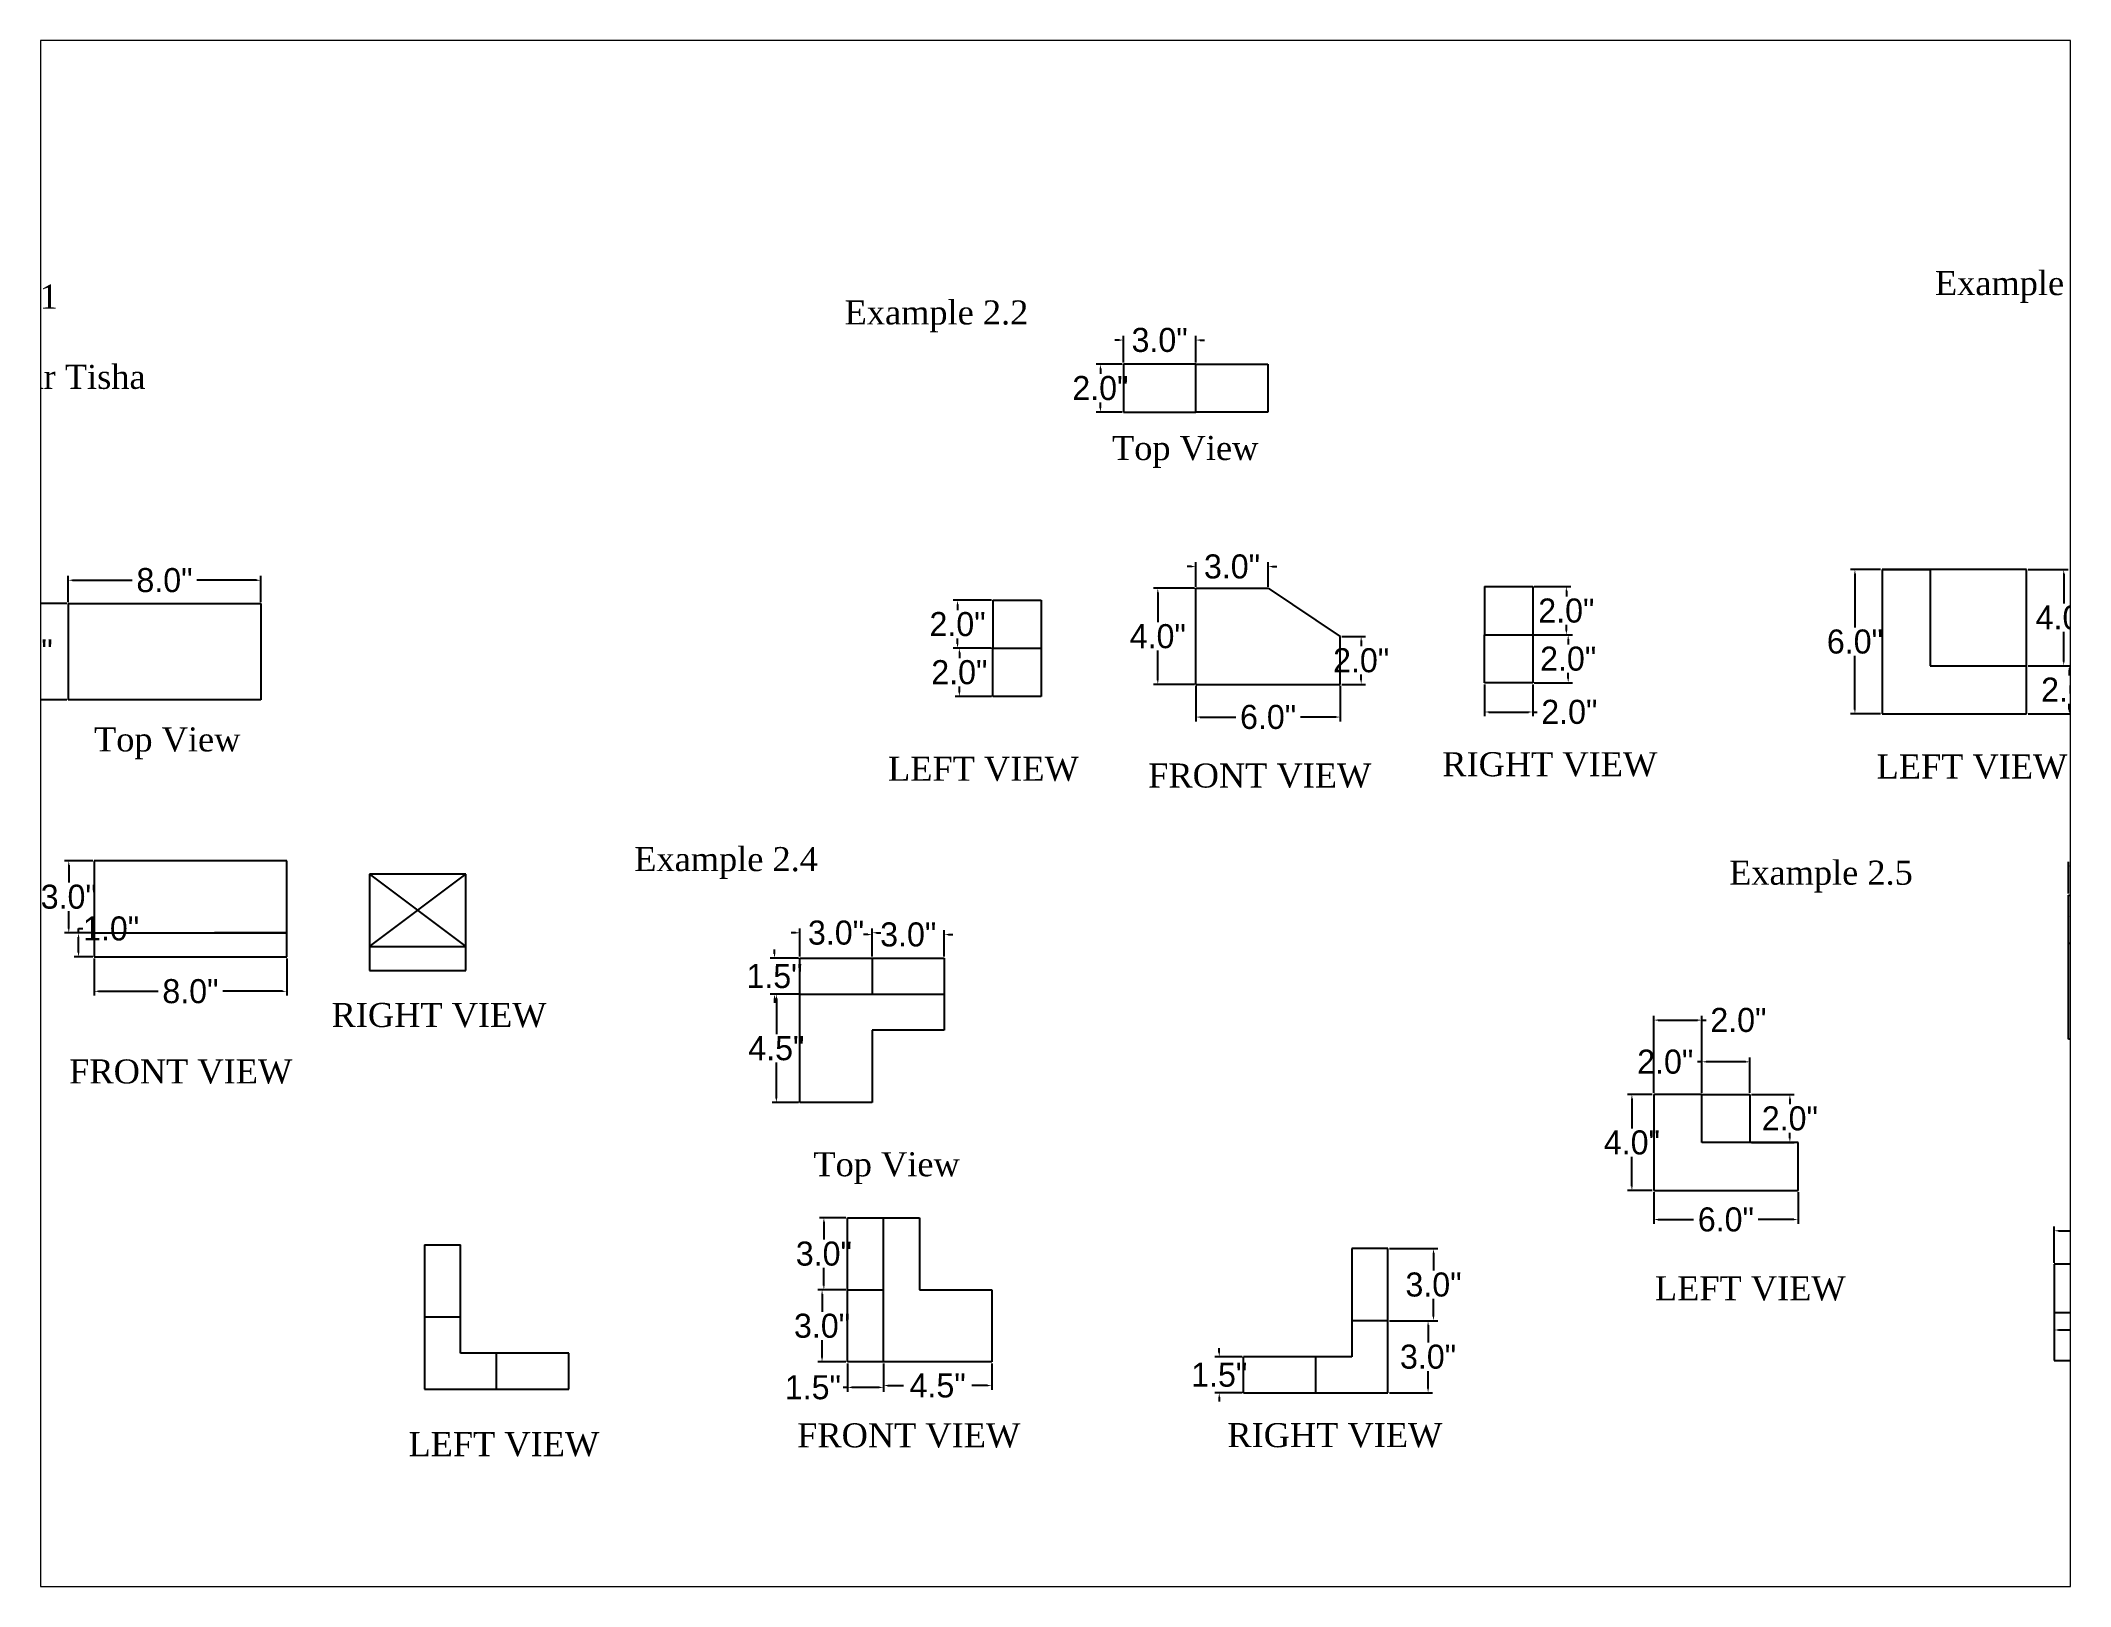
# Paper-space layout 'Layout1' of a CAD drawing. Header units: inches. Extents: x 1.05 to 9.45, y 0.8 to 7.2.
# The model-space entities are those that its viewports show. They can reach past a viewport. Long polylines and large blocks are cut down to what shows.
import ezdxf

# ---------------------------------------------------------------- set-up
doc = ezdxf.new("R2010")
doc.units = ezdxf.units.IN
doc.header["$MEASUREMENT"] = 0
doc.dimstyles.get("Standard").update_dxf_attribs({"dimtxt": 1, "dimasz": 0.18, "dimexe": 0.18, "dimexo": 0.0625, "dimgap": 0.09, "dimtad": 0, "dimtih": 1, "dimtoh": 1, "dimdec": 1, "dimzin": 0, "dimdsep": 46, "dimlunit": 3, "dimtxsty": 'Standard', "dimcen": 0.09, "dimclrt": 4, "dimadec": 0, "dimazin": 0, "dimtfac": 1, "dimtdec": 1, "dimtofl": 0, "dimtmove": 0, "dimatfit": 3, "dimfxl": 1, "dimtolj": 1, "dimtzin": 0, "dimarcsym": 0})

# ---------------------------------------------------------------- blocks, each defined once
blk = doc.blocks.new('*D1')
at = {"color": 0, "lineweight": -2}
for p, q in [((18.622, 27.189), (16.693, 27.189)), ((16.873, 27.009), (16.873, 25.779)), ((16.873, 23.369), (16.873, 24.599)), ((18.622, 23.189), (16.693, 23.189))]:
    blk.add_line(p, q, dxfattribs=at)
at = {"color": 0}
for points in [[(16.843, 27.009), (16.903, 27.009), (16.873, 27.189)], [(16.843, 23.369), (16.903, 23.369), (16.873, 23.189)]]:
    blk.add_solid(points, dxfattribs=at)
at = {"layer": 'Defpoints', "color": 0}
for p in [(18.684, 27.189), (16.873, 23.189), (18.684, 23.189)]:
    blk.add_point(p, dxfattribs=at)
at = {"color": 4, "insert": (16.873, 25.189), "char_height": 1, "attachment_point": 5}
blk.add_mtext('\\A1;4.0"', dxfattribs=at)
blk = doc.blocks.new('*D5')
at = {"color": 0, "lineweight": -2}
for p, q in [((19.699, 16.495), (18.526, 16.495)), ((18.706, 16.315), (18.706, 15.585)), ((18.706, 13.675), (18.706, 14.405)), ((19.699, 13.495), (18.526, 13.495))]:
    blk.add_line(p, q, dxfattribs=at)
at = {"color": 0}
for points in [[(18.676, 16.315), (18.736, 16.315), (18.706, 16.495)], [(18.676, 13.675), (18.736, 13.675), (18.706, 13.495)]]:
    blk.add_solid(points, dxfattribs=at)
at = {"layer": 'Defpoints', "color": 0}
for p in [(19.762, 16.495), (18.706, 13.495), (19.762, 13.495)]:
    blk.add_point(p, dxfattribs=at)
at = {"color": 4, "insert": (18.706, 14.995), "char_height": 1, "attachment_point": 5}
blk.add_mtext('\\A1;3.0"', dxfattribs=at)
blk = doc.blocks.new('*D6')
at = {"color": 0, "lineweight": -2}
for p, q in [((19.762, 12.433), (19.762, 10.887)), ((27.762, 12.433), (27.762, 10.887)), ((19.942, 11.067), (22.422, 11.067)), ((27.582, 11.067), (25.102, 11.067))]:
    blk.add_line(p, q, dxfattribs=at)
at = {"color": 0}
for points in [[(19.942, 11.097), (19.942, 11.037), (19.762, 11.067)], [(27.582, 11.097), (27.582, 11.037), (27.762, 11.067)]]:
    blk.add_solid(points, dxfattribs=at)
at = {"layer": 'Defpoints', "color": 0}
for p in [(19.762, 12.495), (27.762, 12.495), (19.762, 11.067)]:
    blk.add_point(p, dxfattribs=at)
at = {"color": 4, "insert": (23.762, 11.067), "char_height": 1, "attachment_point": 5}
blk.add_mtext('\\A1;8.0"', dxfattribs=at)
blk = doc.blocks.new('*D7')
at = {"color": 0, "lineweight": -2}
for p, q in [((19.113, 13.495), (19.113, 13.675)), ((19.113, 13.675), (19.293, 13.675)), ((19.699, 13.495), (18.933, 13.495)), ((19.113, 12.675), (19.113, 13.315)), ((19.699, 12.495), (18.933, 12.495))]:
    blk.add_line(p, q, dxfattribs=at)
at = {"color": 0}
for points in [[(19.083, 13.315), (19.143, 13.315), (19.113, 13.495)], [(19.083, 12.675), (19.143, 12.675), (19.113, 12.495)]]:
    blk.add_solid(points, dxfattribs=at)
at = {"layer": 'Defpoints', "color": 0}
for p in [(19.113, 13.495), (19.762, 13.495), (19.762, 12.495)]:
    blk.add_point(p, dxfattribs=at)
at = {"color": 4, "insert": (20.466, 13.675), "char_height": 1, "attachment_point": 5}
blk.add_mtext('\\A1;1.0"', dxfattribs=at)
blk = doc.blocks.new('*D8')
at = {"color": 0, "lineweight": -2}
for p, q in [((18.684, 27.252), (18.684, 28.339)), ((18.864, 28.159), (21.344, 28.159)), ((26.504, 28.159), (24.024, 28.159)), ((26.684, 27.252), (26.684, 28.339))]:
    blk.add_line(p, q, dxfattribs=at)
at = {"color": 0}
for points in [[(18.864, 28.189), (18.864, 28.129), (18.684, 28.159)], [(26.504, 28.189), (26.504, 28.129), (26.684, 28.159)]]:
    blk.add_solid(points, dxfattribs=at)
at = {"layer": 'Defpoints', "color": 0}
for p in [(26.684, 28.159), (18.684, 27.189), (26.684, 27.189)]:
    blk.add_point(p, dxfattribs=at)
at = {"color": 4, "insert": (22.684, 28.159), "char_height": 1, "attachment_point": 5}
blk.add_mtext('\\A1;8.0"', dxfattribs=at)
blk = doc.blocks.new('*D9')
at = {"color": 0, "lineweight": -2}
for p, q in [((57.052, 27.33), (55.464, 27.33)), ((55.644, 27.15), (55.644, 26.92)), ((57.052, 25.33), (55.464, 25.33)), ((55.644, 25.51), (55.644, 25.74))]:
    blk.add_line(p, q, dxfattribs=at)
at = {"color": 0}
for points in [[(55.614, 27.15), (55.674, 27.15), (55.644, 27.33)], [(55.614, 25.51), (55.674, 25.51), (55.644, 25.33)]]:
    blk.add_solid(points, dxfattribs=at)
at = {"layer": 'Defpoints', "color": 0}
for p in [(57.115, 27.33), (55.644, 25.33), (57.115, 25.33)]:
    blk.add_point(p, dxfattribs=at)
at = {"color": 4, "insert": (55.644, 26.33), "char_height": 1, "attachment_point": 5}
blk.add_mtext('\\A1;2.0"', dxfattribs=at)
blk = doc.blocks.new('*D10')
at = {"color": 0, "lineweight": -2}
for p, q in [((57.052, 25.33), (55.539, 25.33)), ((55.719, 25.15), (55.719, 24.92)), ((55.719, 23.51), (55.719, 23.74)), ((57.052, 23.33), (55.539, 23.33))]:
    blk.add_line(p, q, dxfattribs=at)
at = {"color": 0}
for points in [[(55.689, 25.15), (55.749, 25.15), (55.719, 25.33)], [(55.689, 23.51), (55.749, 23.51), (55.719, 23.33)]]:
    blk.add_solid(points, dxfattribs=at)
at = {"layer": 'Defpoints', "color": 0}
for p in [(55.719, 25.33), (57.115, 25.33), (57.115, 23.33)]:
    blk.add_point(p, dxfattribs=at)
at = {"color": 4, "insert": (55.719, 24.33), "char_height": 1, "attachment_point": 5}
blk.add_mtext('\\A1;2.0"', dxfattribs=at)
blk = doc.blocks.new('*D11')
at = {"color": 0, "lineweight": -2}
for p, q in [((62.362, 38.145), (62.182, 38.145)), ((62.542, 37.207), (62.542, 38.325)), ((65.542, 37.207), (65.542, 38.325)), ((65.722, 38.145), (65.902, 38.145))]:
    blk.add_line(p, q, dxfattribs=at)
at = {"color": 0}
for points in [[(62.362, 38.175), (62.362, 38.115), (62.542, 38.145)], [(65.722, 38.175), (65.722, 38.115), (65.542, 38.145)]]:
    blk.add_solid(points, dxfattribs=at)
at = {"layer": 'Defpoints', "color": 0}
for p in [(62.542, 38.145), (62.542, 37.145), (65.542, 37.145)]:
    blk.add_point(p, dxfattribs=at)
at = {"color": 4, "insert": (64.042, 38.145), "char_height": 1, "attachment_point": 5}
blk.add_mtext('\\A1;3.0"', dxfattribs=at)
blk = doc.blocks.new('*D12')
at = {"color": 0, "lineweight": -2}
for p, q in [((62.48, 37.145), (61.401, 37.145)), ((61.581, 36.965), (61.581, 36.735)), ((61.581, 35.325), (61.581, 35.555)), ((62.48, 35.145), (61.401, 35.145))]:
    blk.add_line(p, q, dxfattribs=at)
at = {"color": 0}
for points in [[(61.551, 36.965), (61.611, 36.965), (61.581, 37.145)], [(61.551, 35.325), (61.611, 35.325), (61.581, 35.145)]]:
    blk.add_solid(points, dxfattribs=at)
at = {"layer": 'Defpoints', "color": 0}
for p in [(62.542, 37.145), (61.581, 35.145), (62.542, 35.145)]:
    blk.add_point(p, dxfattribs=at)
at = {"color": 4, "insert": (61.581, 36.145), "char_height": 1, "attachment_point": 5}
blk.add_mtext('\\A1;2.0"', dxfattribs=at)
blk = doc.blocks.new('*D13')
at = {"color": 0, "lineweight": -2}
for p, q in [((65.488, 27.827), (63.786, 27.827)), ((63.966, 27.647), (63.966, 26.417)), ((63.966, 24.007), (63.966, 25.237)), ((65.488, 23.827), (63.786, 23.827))]:
    blk.add_line(p, q, dxfattribs=at)
at = {"color": 0}
for points in [[(63.936, 27.647), (63.996, 27.647), (63.966, 27.827)], [(63.936, 24.007), (63.996, 24.007), (63.966, 23.827)]]:
    blk.add_solid(points, dxfattribs=at)
at = {"layer": 'Defpoints', "color": 0}
for p in [(65.551, 27.827), (63.966, 23.827), (65.551, 23.827)]:
    blk.add_point(p, dxfattribs=at)
at = {"color": 4, "insert": (63.966, 25.827), "char_height": 1, "attachment_point": 5}
blk.add_mtext('\\A1;4.0"', dxfattribs=at)
blk = doc.blocks.new('*D14')
at = {"color": 0, "lineweight": -2}
for p, q in [((65.551, 23.764), (65.551, 22.29)), ((71.551, 23.764), (71.551, 22.29)), ((65.731, 22.47), (67.211, 22.47)), ((71.371, 22.47), (69.891, 22.47))]:
    blk.add_line(p, q, dxfattribs=at)
at = {"color": 0}
for points in [[(65.731, 22.5), (65.731, 22.44), (65.551, 22.47)], [(71.371, 22.5), (71.371, 22.44), (71.551, 22.47)]]:
    blk.add_solid(points, dxfattribs=at)
at = {"layer": 'Defpoints', "color": 0}
for p in [(65.551, 23.827), (71.551, 23.827), (65.551, 22.47)]:
    blk.add_point(p, dxfattribs=at)
at = {"color": 4, "insert": (68.551, 22.47), "char_height": 1, "attachment_point": 5}
blk.add_mtext('\\A1;6.0"', dxfattribs=at)
blk = doc.blocks.new('*D15')
at = {"color": 0, "lineweight": -2}
for p, q in [((65.371, 28.727), (65.191, 28.727)), ((65.551, 27.889), (65.551, 28.907)), ((68.551, 27.889), (68.551, 28.907)), ((68.731, 28.727), (68.911, 28.727))]:
    blk.add_line(p, q, dxfattribs=at)
at = {"color": 0}
for points in [[(65.371, 28.757), (65.371, 28.697), (65.551, 28.727)], [(68.731, 28.757), (68.731, 28.697), (68.551, 28.727)]]:
    blk.add_solid(points, dxfattribs=at)
at = {"layer": 'Defpoints', "color": 0}
for p in [(68.551, 28.727), (65.551, 27.827), (68.551, 27.827)]:
    blk.add_point(p, dxfattribs=at)
at = {"color": 4, "insert": (67.051, 28.727), "char_height": 1, "attachment_point": 5}
blk.add_mtext('\\A1;3.0"', dxfattribs=at)
blk = doc.blocks.new('*D16')
at = {"color": 0, "lineweight": -2}
for p, q in [((71.613, 25.827), (72.598, 25.827)), ((72.418, 25.647), (72.418, 25.417)), ((71.613, 23.827), (72.598, 23.827)), ((72.418, 24.007), (72.418, 24.237))]:
    blk.add_line(p, q, dxfattribs=at)
at = {"color": 0}
for points in [[(72.388, 25.647), (72.448, 25.647), (72.418, 25.827)], [(72.388, 24.007), (72.448, 24.007), (72.418, 23.827)]]:
    blk.add_solid(points, dxfattribs=at)
at = {"layer": 'Defpoints', "color": 0}
for p in [(71.551, 25.827), (71.551, 23.827), (72.418, 23.827)]:
    blk.add_point(p, dxfattribs=at)
at = {"color": 4, "insert": (72.418, 24.827), "char_height": 1, "attachment_point": 5}
blk.add_mtext('\\A1;2.0"', dxfattribs=at)
blk = doc.blocks.new('*D17')
at = {"color": 0, "lineweight": -2}
for p, q in [((79.613, 27.893), (81.126, 27.893)), ((80.946, 27.713), (80.946, 27.483)), ((80.946, 26.073), (80.946, 26.303)), ((79.613, 25.893), (81.126, 25.893))]:
    blk.add_line(p, q, dxfattribs=at)
at = {"color": 0}
for points in [[(80.916, 27.713), (80.976, 27.713), (80.946, 27.893)], [(80.916, 26.073), (80.976, 26.073), (80.946, 25.893)]]:
    blk.add_solid(points, dxfattribs=at)
at = {"layer": 'Defpoints', "color": 0}
for p in [(79.55, 27.893), (80.946, 27.893), (79.55, 25.893)]:
    blk.add_point(p, dxfattribs=at)
at = {"color": 4, "insert": (80.946, 26.893), "char_height": 1, "attachment_point": 5}
blk.add_mtext('\\A1;2.0"', dxfattribs=at)
blk = doc.blocks.new('*D18')
at = {"color": 0, "lineweight": -2}
for p, q in [((79.613, 25.893), (81.202, 25.893)), ((81.022, 25.713), (81.022, 25.483)), ((79.613, 23.893), (81.202, 23.893)), ((81.022, 24.073), (81.022, 24.303))]:
    blk.add_line(p, q, dxfattribs=at)
at = {"color": 0}
for points in [[(80.992, 25.713), (81.052, 25.713), (81.022, 25.893)], [(80.992, 24.073), (81.052, 24.073), (81.022, 23.893)]]:
    blk.add_solid(points, dxfattribs=at)
at = {"layer": 'Defpoints', "color": 0}
for p in [(79.55, 25.893), (81.022, 25.893), (79.55, 23.893)]:
    blk.add_point(p, dxfattribs=at)
at = {"color": 4, "insert": (81.022, 24.893), "char_height": 1, "attachment_point": 5}
blk.add_mtext('\\A1;2.0"', dxfattribs=at)
blk = doc.blocks.new('*D19')
at = {"color": 0, "lineweight": -2}
for p, q in [((77.55, 23.831), (77.55, 22.501)), ((79.55, 23.831), (79.55, 22.501)), ((77.73, 22.681), (79.37, 22.681)), ((79.55, 22.681), (79.73, 22.681))]:
    blk.add_line(p, q, dxfattribs=at)
at = {"color": 0}
for points in [[(77.73, 22.711), (77.73, 22.651), (77.55, 22.681)], [(79.37, 22.711), (79.37, 22.651), (79.55, 22.681)]]:
    blk.add_solid(points, dxfattribs=at)
at = {"layer": 'Defpoints', "color": 0}
for p in [(77.55, 23.893), (79.55, 23.893), (79.55, 22.681)]:
    blk.add_point(p, dxfattribs=at)
at = {"color": 4, "insert": (81.07, 22.681), "char_height": 1, "attachment_point": 5}
blk.add_mtext('\\A1;2.0"', dxfattribs=at)
blk = doc.blocks.new('*D20')
at = {"color": 0, "lineweight": -2}
for p, q in [((94.008, 28.605), (92.759, 28.605)), ((92.939, 28.425), (92.939, 26.195)), ((92.939, 22.785), (92.939, 25.015)), ((94.008, 22.605), (92.759, 22.605))]:
    blk.add_line(p, q, dxfattribs=at)
at = {"color": 0}
for points in [[(92.909, 28.425), (92.969, 28.425), (92.939, 28.605)], [(92.909, 22.785), (92.969, 22.785), (92.939, 22.605)]]:
    blk.add_solid(points, dxfattribs=at)
at = {"layer": 'Defpoints', "color": 0}
for p in [(94.071, 28.605), (92.939, 22.605), (94.071, 22.605)]:
    blk.add_point(p, dxfattribs=at)
at = {"color": 4, "insert": (92.939, 25.605), "char_height": 1, "attachment_point": 5}
blk.add_mtext('\\A1;6.0"', dxfattribs=at)
blk = doc.blocks.new('*D21')
at = {"color": 0, "lineweight": -2}
for p, q in [((100.133, 28.605), (101.797, 28.605)), ((101.617, 28.425), (101.617, 27.195)), ((101.617, 24.785), (101.617, 26.015)), ((100.133, 24.605), (101.797, 24.605))]:
    blk.add_line(p, q, dxfattribs=at)
at = {"color": 0}
for points in [[(101.587, 28.425), (101.647, 28.425), (101.617, 28.605)], [(101.587, 24.785), (101.647, 24.785), (101.617, 24.605)]]:
    blk.add_solid(points, dxfattribs=at)
at = {"layer": 'Defpoints', "color": 0}
for p in [(100.071, 28.605), (100.071, 24.605), (101.617, 24.605)]:
    blk.add_point(p, dxfattribs=at)
at = {"color": 4, "insert": (101.617, 26.605), "char_height": 1, "attachment_point": 5}
blk.add_mtext('\\A1;4.0"', dxfattribs=at)
blk = doc.blocks.new('*D22')
at = {"color": 0, "lineweight": -2}
for p, q in [((100.133, 24.605), (102.024, 24.605)), ((101.844, 24.425), (101.844, 24.195)), ((101.844, 22.785), (101.844, 23.015)), ((100.133, 22.605), (102.024, 22.605))]:
    blk.add_line(p, q, dxfattribs=at)
at = {"color": 0}
for points in [[(101.814, 24.425), (101.874, 24.425), (101.844, 24.605)], [(101.814, 22.785), (101.874, 22.785), (101.844, 22.605)]]:
    blk.add_solid(points, dxfattribs=at)
at = {"layer": 'Defpoints', "color": 0}
for p in [(100.071, 24.605), (101.844, 24.605), (100.071, 22.605)]:
    blk.add_point(p, dxfattribs=at)
at = {"color": 4, "insert": (101.844, 23.605), "char_height": 1, "attachment_point": 5}
blk.add_mtext('\\A1;2.0"', dxfattribs=at)
blk = doc.blocks.new('*D35')
at = {"color": 0, "lineweight": -2}
for p, q in [((48.914, 13.502), (48.734, 13.502)), ((49.094, 12.509), (49.094, 13.682)), ((52.094, 12.509), (52.094, 13.682)), ((52.274, 13.502), (52.454, 13.502))]:
    blk.add_line(p, q, dxfattribs=at)
at = {"color": 0}
for points in [[(48.914, 13.532), (48.914, 13.472), (49.094, 13.502)], [(52.274, 13.532), (52.274, 13.472), (52.094, 13.502)]]:
    blk.add_solid(points, dxfattribs=at)
at = {"layer": 'Defpoints', "color": 0}
for p in [(49.094, 13.502), (49.094, 12.446), (52.094, 12.446)]:
    blk.add_point(p, dxfattribs=at)
at = {"color": 4, "insert": (50.594, 13.502), "char_height": 1, "attachment_point": 5}
blk.add_mtext('\\A1;3.0"', dxfattribs=at)
blk = doc.blocks.new('*D36')
at = {"color": 0, "lineweight": -2}
for p, q in [((52.094, 12.509), (52.094, 13.606)), ((55.094, 12.509), (55.094, 13.606)), ((51.914, 13.426), (51.734, 13.426)), ((55.274, 13.426), (55.454, 13.426))]:
    blk.add_line(p, q, dxfattribs=at)
at = {"color": 0}
for points in [[(51.914, 13.456), (51.914, 13.396), (52.094, 13.426)], [(55.274, 13.456), (55.274, 13.396), (55.094, 13.426)]]:
    blk.add_solid(points, dxfattribs=at)
at = {"layer": 'Defpoints', "color": 0}
for p in [(52.094, 13.426), (52.094, 12.446), (55.094, 12.446)]:
    blk.add_point(p, dxfattribs=at)
at = {"color": 4, "insert": (53.594, 13.426), "char_height": 1, "attachment_point": 5}
blk.add_mtext('\\A1;3.0"', dxfattribs=at)
blk = doc.blocks.new('*D37')
at = {"color": 0, "lineweight": -2}
for p, q in [((48.037, 12.626), (48.037, 12.806)), ((49.031, 12.446), (47.857, 12.446)), ((49.031, 10.946), (47.857, 10.946)), ((48.037, 10.766), (48.037, 10.586))]:
    blk.add_line(p, q, dxfattribs=at)
at = {"color": 0}
for points in [[(48.007, 12.626), (48.067, 12.626), (48.037, 12.446)], [(48.007, 10.766), (48.067, 10.766), (48.037, 10.946)]]:
    blk.add_solid(points, dxfattribs=at)
at = {"layer": 'Defpoints', "color": 0}
for p in [(48.037, 12.446), (49.094, 12.446), (49.094, 10.946)]:
    blk.add_point(p, dxfattribs=at)
at = {"color": 4, "insert": (48.037, 11.696), "char_height": 1, "attachment_point": 5}
blk.add_mtext('\\A1;1.5"', dxfattribs=at)
blk = doc.blocks.new('*D38')
at = {"color": 0, "lineweight": -2}
for p, q in [((49.031, 10.946), (47.933, 10.946)), ((48.113, 10.766), (48.113, 9.286)), ((48.113, 6.626), (48.113, 8.106)), ((49.031, 6.446), (47.933, 6.446))]:
    blk.add_line(p, q, dxfattribs=at)
at = {"color": 0}
for points in [[(48.083, 10.766), (48.143, 10.766), (48.113, 10.946)], [(48.083, 6.626), (48.143, 6.626), (48.113, 6.446)]]:
    blk.add_solid(points, dxfattribs=at)
at = {"layer": 'Defpoints', "color": 0}
for p in [(49.094, 10.946), (48.113, 6.446), (49.094, 6.446)]:
    blk.add_point(p, dxfattribs=at)
at = {"color": 4, "insert": (48.113, 8.696), "char_height": 1, "attachment_point": 5}
blk.add_mtext('\\A1;4.5"', dxfattribs=at)
blk = doc.blocks.new('*D39')
at = {"color": 0, "lineweight": -2}
for p, q in [((73.592, 0.37), (75.605, 0.37)), ((75.425, 0.19), (75.425, -0.54)), ((75.425, -2.45), (75.425, -1.72)), ((73.592, -2.63), (75.605, -2.63))]:
    blk.add_line(p, q, dxfattribs=at)
at = {"color": 0}
for points in [[(75.395, 0.19), (75.455, 0.19), (75.425, 0.37)], [(75.395, -2.45), (75.455, -2.45), (75.425, -2.63)]]:
    blk.add_solid(points, dxfattribs=at)
at = {"layer": 'Defpoints', "color": 0}
for p in [(73.529, 0.37), (75.425, 0.37), (73.529, -2.63)]:
    blk.add_point(p, dxfattribs=at)
at = {"color": 4, "insert": (75.425, -1.13), "char_height": 1, "attachment_point": 5}
blk.add_mtext('\\A1;3.0"', dxfattribs=at)
blk = doc.blocks.new('*D40')
at = {"color": 0, "lineweight": -2}
for p, q in [((73.592, -2.63), (75.379, -2.63)), ((75.199, -2.81), (75.199, -3.54)), ((75.199, -5.45), (75.199, -4.72)), ((73.592, -5.63), (75.379, -5.63))]:
    blk.add_line(p, q, dxfattribs=at)
at = {"color": 0}
for points in [[(75.169, -2.81), (75.229, -2.81), (75.199, -2.63)], [(75.169, -5.45), (75.229, -5.45), (75.199, -5.63)]]:
    blk.add_solid(points, dxfattribs=at)
at = {"layer": 'Defpoints', "color": 0}
for p in [(73.529, -2.63), (73.529, -5.63), (75.199, -5.63)]:
    blk.add_point(p, dxfattribs=at)
at = {"color": 4, "insert": (75.199, -4.13), "char_height": 1, "attachment_point": 5}
blk.add_mtext('\\A1;3.0"', dxfattribs=at)
blk = doc.blocks.new('*D41')
at = {"color": 0, "lineweight": -2}
for p, q in [((67.467, -4.13), (66.34, -4.13)), ((66.52, -3.95), (66.52, -3.77)), ((67.467, -5.63), (66.34, -5.63)), ((66.52, -5.81), (66.52, -5.99))]:
    blk.add_line(p, q, dxfattribs=at)
at = {"color": 0}
for points in [[(66.49, -3.95), (66.55, -3.95), (66.52, -4.13)], [(66.49, -5.81), (66.55, -5.81), (66.52, -5.63)]]:
    blk.add_solid(points, dxfattribs=at)
at = {"layer": 'Defpoints', "color": 0}
for p in [(66.52, -4.13), (67.529, -4.13), (67.529, -5.63)]:
    blk.add_point(p, dxfattribs=at)
at = {"color": 4, "insert": (66.52, -4.88), "char_height": 1, "attachment_point": 5}
blk.add_mtext('\\A1;1.5"', dxfattribs=at)
blk = doc.blocks.new('*D42')
at = {"color": 0, "lineweight": -2}
for p, q in [((51.006, -1.344), (49.833, -1.344)), ((50.013, -1.524), (50.013, -2.254)), ((50.013, -4.164), (50.013, -3.434)), ((51.006, -4.344), (49.833, -4.344))]:
    blk.add_line(p, q, dxfattribs=at)
at = {"color": 0}
for points in [[(49.983, -1.524), (50.043, -1.524), (50.013, -1.344)], [(49.983, -4.164), (50.043, -4.164), (50.013, -4.344)]]:
    blk.add_solid(points, dxfattribs=at)
at = {"layer": 'Defpoints', "color": 0}
for p in [(51.068, -1.344), (50.013, -4.344), (51.068, -4.344)]:
    blk.add_point(p, dxfattribs=at)
at = {"color": 4, "insert": (50.013, -2.844), "char_height": 1, "attachment_point": 5}
blk.add_mtext('\\A1;3.0"', dxfattribs=at)
blk = doc.blocks.new('*D43')
at = {"color": 0, "lineweight": -2}
for p, q in [((51.006, 1.656), (49.908, 1.656)), ((50.088, 1.476), (50.088, 0.746)), ((50.088, -1.164), (50.088, -0.434)), ((51.006, -1.344), (49.908, -1.344))]:
    blk.add_line(p, q, dxfattribs=at)
at = {"color": 0}
for points in [[(50.058, 1.476), (50.118, 1.476), (50.088, 1.656)], [(50.058, -1.164), (50.118, -1.164), (50.088, -1.344)]]:
    blk.add_solid(points, dxfattribs=at)
at = {"layer": 'Defpoints', "color": 0}
for p in [(51.068, 1.656), (50.088, -1.344), (51.068, -1.344)]:
    blk.add_point(p, dxfattribs=at)
at = {"color": 4, "insert": (50.088, 0.156), "char_height": 1, "attachment_point": 5}
blk.add_mtext('\\A1;3.0"', dxfattribs=at)
blk = doc.blocks.new('*D44')
at = {"color": 0, "lineweight": -2}
for p, q in [((51.068, -4.407), (51.068, -5.581)), ((52.568, -4.407), (52.568, -5.581)), ((51.068, -5.401), (50.888, -5.401)), ((52.388, -5.401), (51.248, -5.401))]:
    blk.add_line(p, q, dxfattribs=at)
at = {"color": 0}
for points in [[(51.248, -5.371), (51.248, -5.431), (51.068, -5.401)], [(52.388, -5.371), (52.388, -5.431), (52.568, -5.401)]]:
    blk.add_solid(points, dxfattribs=at)
at = {"layer": 'Defpoints', "color": 0}
for p in [(51.068, -4.344), (52.568, -4.344), (51.068, -5.401)]:
    blk.add_point(p, dxfattribs=at)
at = {"color": 4, "insert": (49.631, -5.401), "char_height": 1, "attachment_point": 5}
blk.add_mtext('\\A1;1.5"', dxfattribs=at)
blk = doc.blocks.new('*D45')
at = {"color": 0, "lineweight": -2}
for p, q in [((52.568, -4.407), (52.568, -5.505)), ((57.068, -4.407), (57.068, -5.505)), ((52.748, -5.325), (53.395, -5.325)), ((56.888, -5.325), (56.241, -5.325))]:
    blk.add_line(p, q, dxfattribs=at)
at = {"color": 0}
for points in [[(52.748, -5.295), (52.748, -5.355), (52.568, -5.325)], [(56.888, -5.295), (56.888, -5.355), (57.068, -5.325)]]:
    blk.add_solid(points, dxfattribs=at)
at = {"layer": 'Defpoints', "color": 0}
for p in [(52.568, -4.344), (57.068, -4.344), (57.068, -5.325)]:
    blk.add_point(p, dxfattribs=at)
at = {"color": 4, "insert": (54.818, -5.325), "char_height": 1, "attachment_point": 5}
blk.add_mtext('\\A1;4.5"', dxfattribs=at)
blk = doc.blocks.new('*D46')
at = {"color": 0, "lineweight": -2}
for p, q in [((101.814, 15.134), (101.814, 16.458)), ((101.994, 16.278), (105.224, 16.278)), ((111.634, 16.278), (108.404, 16.278)), ((111.814, 15.134), (111.814, 16.458))]:
    blk.add_line(p, q, dxfattribs=at)
at = {"color": 0}
for points in [[(101.994, 16.308), (101.994, 16.248), (101.814, 16.278)], [(111.634, 16.308), (111.634, 16.248), (111.814, 16.278)]]:
    blk.add_solid(points, dxfattribs=at)
at = {"layer": 'Defpoints', "color": 0}
for p in [(101.814, 16.278), (101.814, 15.072), (111.814, 15.072)]:
    blk.add_point(p, dxfattribs=at)
at = {"color": 4, "insert": (106.814, 16.278), "char_height": 1, "attachment_point": 5}
blk.add_mtext('\\A1;10.0"', dxfattribs=at)
blk = doc.blocks.new('*D47')
at = {"color": 0, "lineweight": -2}
for p, q in [((101.814, 13.134), (101.814, 14.347)), ((109.814, 13.134), (109.814, 14.347)), ((101.994, 14.167), (104.474, 14.167)), ((109.634, 14.167), (107.154, 14.167))]:
    blk.add_line(p, q, dxfattribs=at)
at = {"color": 0}
for points in [[(101.994, 14.197), (101.994, 14.137), (101.814, 14.167)], [(109.634, 14.197), (109.634, 14.137), (109.814, 14.167)]]:
    blk.add_solid(points, dxfattribs=at)
at = {"layer": 'Defpoints', "color": 0}
for p in [(109.814, 14.167), (101.814, 13.072), (109.814, 13.072)]:
    blk.add_point(p, dxfattribs=at)
at = {"color": 4, "insert": (105.814, 14.167), "char_height": 1, "attachment_point": 5}
blk.add_mtext('\\A1;8.0"', dxfattribs=at)
blk = doc.blocks.new('*D54')
at = {"color": 0, "lineweight": -2}
for p, q in [((86.576, 8.136), (86.396, 8.136)), ((86.576, 6.841), (86.576, 8.316)), ((88.396, 8.136), (86.756, 8.136)), ((88.576, 6.841), (88.576, 8.316))]:
    blk.add_line(p, q, dxfattribs=at)
at = {"color": 0}
for points in [[(86.756, 8.166), (86.756, 8.106), (86.576, 8.136)], [(88.396, 8.166), (88.396, 8.106), (88.576, 8.136)]]:
    blk.add_solid(points, dxfattribs=at)
at = {"layer": 'Defpoints', "color": 0}
for p in [(86.576, 8.136), (86.576, 6.779), (88.576, 6.779)]:
    blk.add_point(p, dxfattribs=at)
at = {"color": 4, "insert": (85.056, 8.136), "char_height": 1, "attachment_point": 5}
blk.add_mtext('\\A1;2.0"', dxfattribs=at)
blk = doc.blocks.new('*D55')
at = {"color": 0, "lineweight": -2}
for p, q in [((84.576, 6.841), (84.576, 10.05)), ((84.756, 9.87), (86.396, 9.87)), ((86.576, 6.841), (86.576, 10.05)), ((86.576, 9.87), (86.756, 9.87))]:
    blk.add_line(p, q, dxfattribs=at)
at = {"color": 0}
for points in [[(84.756, 9.9), (84.756, 9.84), (84.576, 9.87)], [(86.396, 9.9), (86.396, 9.84), (86.576, 9.87)]]:
    blk.add_solid(points, dxfattribs=at)
at = {"layer": 'Defpoints', "color": 0}
for p in [(86.576, 9.87), (84.576, 6.779), (86.576, 6.779)]:
    blk.add_point(p, dxfattribs=at)
at = {"color": 4, "insert": (88.096, 9.87), "char_height": 1, "attachment_point": 5}
blk.add_mtext('\\A1;2.0"', dxfattribs=at)
blk = doc.blocks.new('*D56')
at = {"color": 0, "lineweight": -2}
for p, q in [((84.513, 6.779), (83.49, 6.779)), ((83.67, 6.599), (83.67, 5.369)), ((83.67, 2.959), (83.67, 4.189)), ((84.513, 2.779), (83.49, 2.779))]:
    blk.add_line(p, q, dxfattribs=at)
at = {"color": 0}
for points in [[(83.64, 6.599), (83.7, 6.599), (83.67, 6.779)], [(83.64, 2.959), (83.7, 2.959), (83.67, 2.779)]]:
    blk.add_solid(points, dxfattribs=at)
at = {"layer": 'Defpoints', "color": 0}
for p in [(84.576, 6.779), (83.67, 2.779), (84.576, 2.779)]:
    blk.add_point(p, dxfattribs=at)
at = {"color": 4, "insert": (83.67, 4.779), "char_height": 1, "attachment_point": 5}
blk.add_mtext('\\A1;4.0"', dxfattribs=at)
blk = doc.blocks.new('*D57')
at = {"color": 0, "lineweight": -2}
for p, q in [((84.576, 2.716), (84.576, 1.397)), ((90.576, 2.716), (90.576, 1.397)), ((84.756, 1.577), (86.236, 1.577)), ((90.396, 1.577), (88.916, 1.577))]:
    blk.add_line(p, q, dxfattribs=at)
at = {"color": 0}
for points in [[(84.756, 1.607), (84.756, 1.547), (84.576, 1.577)], [(90.396, 1.607), (90.396, 1.547), (90.576, 1.577)]]:
    blk.add_solid(points, dxfattribs=at)
at = {"layer": 'Defpoints', "color": 0}
for p in [(84.576, 2.779), (90.576, 2.779), (90.576, 1.577)]:
    blk.add_point(p, dxfattribs=at)
at = {"color": 4, "insert": (87.576, 1.577), "char_height": 1, "attachment_point": 5}
blk.add_mtext('\\A1;6.0"', dxfattribs=at)
blk = doc.blocks.new('*D58')
at = {"color": 0, "lineweight": -2}
for p, q in [((88.638, 6.779), (90.415, 6.779)), ((90.235, 6.599), (90.235, 6.369)), ((90.235, 4.959), (90.235, 5.189)), ((88.638, 4.779), (90.415, 4.779))]:
    blk.add_line(p, q, dxfattribs=at)
at = {"color": 0}
for points in [[(90.205, 6.599), (90.265, 6.599), (90.235, 6.779)], [(90.205, 4.959), (90.265, 4.959), (90.235, 4.779)]]:
    blk.add_solid(points, dxfattribs=at)
at = {"layer": 'Defpoints', "color": 0}
for p in [(88.576, 6.779), (90.235, 6.779), (88.576, 4.779)]:
    blk.add_point(p, dxfattribs=at)
at = {"color": 4, "insert": (90.235, 5.779), "char_height": 1, "attachment_point": 5}
blk.add_mtext('\\A1;2.0"', dxfattribs=at)
blk = doc.blocks.new('*D59')
at = {"color": 0, "lineweight": -2}
for p, q in [((101.214, -2.346), (101.214, -3.194)), ((105.714, -2.346), (105.714, -3.194)), ((101.394, -3.014), (102.041, -3.014)), ((105.534, -3.014), (104.887, -3.014))]:
    blk.add_line(p, q, dxfattribs=at)
at = {"color": 0}
for points in [[(101.394, -2.984), (101.394, -3.044), (101.214, -3.014)], [(105.534, -2.984), (105.534, -3.044), (105.714, -3.014)]]:
    blk.add_solid(points, dxfattribs=at)
at = {"layer": 'Defpoints', "color": 0}
for p in [(101.214, -2.283), (105.714, -2.283), (101.214, -3.014)]:
    blk.add_point(p, dxfattribs=at)
at = {"color": 4, "insert": (103.464, -3.014), "char_height": 1, "attachment_point": 5}
blk.add_mtext('\\A1;4.5"', dxfattribs=at)
blk = doc.blocks.new('*D60')
at = {"color": 0, "lineweight": -2}
for p, q in [((101.214, -0.221), (101.214, 1.291)), ((101.394, 1.111), (103.874, 1.111)), ((109.034, 1.111), (106.554, 1.111)), ((109.214, -0.221), (109.214, 1.291))]:
    blk.add_line(p, q, dxfattribs=at)
at = {"color": 0}
for points in [[(101.394, 1.141), (101.394, 1.081), (101.214, 1.111)], [(109.034, 1.141), (109.034, 1.081), (109.214, 1.111)]]:
    blk.add_solid(points, dxfattribs=at)
at = {"layer": 'Defpoints', "color": 0}
for p in [(109.214, 1.111), (101.214, -0.283), (109.214, -0.283)]:
    blk.add_point(p, dxfattribs=at)
at = {"color": 4, "insert": (105.214, 1.111), "char_height": 1, "attachment_point": 5}
blk.add_mtext('\\A1;8.0"', dxfattribs=at)

msp = doc.modelspace()

# ---------------------------------------------------------------- linework, layer by layer
for p, q in [((62.542, 37.145), (62.542, 35.145)), ((65.542, 37.145), (62.542, 37.145)), ((65.542, 35.145), (65.542, 37.145)), ((65.542, 37.145), (68.542, 37.145)), ((68.542, 37.145), (68.542, 35.145)), ((62.542, 35.145), (65.542, 35.145)), ((68.542, 35.145), (65.542, 35.145)), ((77.55, 27.893), (77.55, 25.893)), ((77.55, 27.893), (79.55, 27.893)), ((79.55, 27.893), (79.55, 27.893)), ((79.55, 27.893), (79.55, 25.893)), ((94.071, 28.605), (94.071, 22.605)), ((94.071, 28.605), (96.071, 28.605)), ((100.071, 28.605), (94.071, 28.605)), ((96.071, 28.605), (96.071, 24.605)), ((100.071, 24.605), (100.071, 28.605)), ((18.684, 27.189), (18.684, 23.189)), ((18.684, 27.189), (18.684, 27.189)), ((18.684, 27.189), (26.684, 27.189)), ((26.684, 27.189), (26.684, 23.189)), ((57.115, 27.33), (57.115, 25.33)), ((57.115, 27.33), (59.115, 27.33)), ((59.115, 27.33), (59.115, 27.33)), ((59.115, 27.33), (59.115, 25.33)), ((65.551, 23.827), (65.551, 27.827)), ((65.551, 27.827), (68.551, 27.827)), ((68.551, 27.827), (71.551, 25.827)), ((57.115, 25.33), (59.115, 25.33)), ((57.115, 23.33), (57.115, 25.33)), ((59.115, 25.33), (59.115, 23.33)), ((71.551, 23.827), (71.551, 25.827)), ((77.55, 25.893), (79.55, 25.893)), ((77.55, 23.893), (77.55, 25.893)), ((79.55, 25.893), (79.55, 23.893)), ((96.071, 24.605), (100.071, 24.605)), ((100.071, 22.605), (100.071, 24.605)), ((65.551, 23.827), (71.551, 23.827)), ((79.55, 23.893), (77.55, 23.893)), ((26.684, 23.189), (18.684, 23.189)), ((59.115, 23.33), (57.115, 23.33)), ((94.071, 22.605), (100.071, 22.605)), ((19.762, 16.495), (19.762, 13.495)), ((27.762, 16.495), (19.762, 16.495)), ((27.762, 13.495), (27.762, 16.495)), ((31.201, 15.935), (31.201, 12.935)), ((35.201, 15.935), (31.201, 15.935)), ((31.201, 15.935), (35.201, 12.935)), ((31.201, 12.935), (35.201, 15.935)), ((35.201, 12.935), (35.201, 15.935)), ((101.814, 15.072), (111.814, 15.072)), ((101.814, 13.072), (101.814, 15.072)), ((19.762, 13.495), (27.762, 13.495)), ((19.762, 13.495), (19.762, 12.495)), ((27.762, 13.495), (24.762, 13.495)), ((27.762, 12.495), (27.762, 13.495)), ((31.201, 12.935), (35.201, 12.935)), ((31.201, 12.935), (31.201, 11.935)), ((35.201, 11.935), (35.201, 12.935)), ((101.814, 9.072), (101.814, 13.072)), ((101.814, 13.072), (109.814, 13.072)), ((19.762, 12.495), (27.762, 12.495)), ((31.201, 11.935), (35.201, 11.935)), ((35.201, 11.935), (35.201, 11.935)), ((49.094, 12.446), (52.094, 12.446)), ((49.094, 10.946), (49.094, 12.446)), ((52.094, 12.446), (55.094, 12.446)), ((52.094, 12.446), (52.094, 10.946)), ((55.094, 12.446), (55.094, 10.946)), ((49.094, 6.446), (49.094, 10.946)), ((49.094, 10.946), (52.094, 10.946)), ((52.094, 10.946), (55.094, 10.946)), ((55.094, 10.946), (55.094, 9.446)), ((55.094, 9.446), (52.094, 9.446)), ((52.094, 9.446), (52.094, 6.446)), ((111.814, 9.072), (101.814, 9.072)), ((84.576, 6.779), (84.576, 2.779)), ((86.576, 6.779), (84.576, 6.779)), ((86.576, 4.779), (86.576, 6.779)), ((86.576, 6.779), (88.576, 6.779)), ((88.576, 6.779), (88.576, 4.779)), ((52.094, 6.446), (49.094, 6.446)), ((88.576, 4.779), (86.576, 4.779)), ((90.576, 4.779), (88.576, 4.779)), ((90.576, 2.779), (90.576, 4.779)), ((84.576, 2.779), (90.576, 2.779)), ((51.068, -1.344), (51.068, 1.656)), ((51.068, 1.656), (52.568, 1.656)), ((52.568, 1.656), (54.068, 1.656)), ((52.568, -1.344), (52.568, 1.656)), ((54.068, 1.656), (54.068, -1.344)), ((33.487, 0.529), (33.487, -2.471)), ((33.487, 0.529), (34.987, 0.529)), ((34.987, -0.971), (34.987, 0.529)), ((73.529, 0.37), (72.029, 0.37)), ((72.029, 0.37), (72.029, -2.63)), ((73.529, -2.63), (73.529, 0.37)), ((109.214, -0.283), (101.214, -0.283)), ((101.214, -0.283), (101.214, -2.283)), ((34.987, -3.971), (34.987, -0.971)), ((51.068, -4.344), (51.068, -1.344)), ((51.068, -1.344), (52.568, -1.344)), ((52.568, -4.344), (52.568, -1.344)), ((54.068, -1.344), (57.068, -1.344)), ((57.068, -1.344), (57.068, -4.344)), ((33.487, -2.471), (33.487, -5.471)), ((33.487, -2.471), (34.987, -2.471)), ((101.214, -2.283), (101.214, -4.283)), ((101.214, -2.283), (105.714, -2.283)), ((72.029, -2.63), (72.029, -4.13)), ((73.529, -2.63), (72.029, -2.63)), ((73.529, -5.63), (73.529, -2.63)), ((36.487, -3.971), (34.987, -3.971)), ((39.487, -3.971), (36.487, -3.971)), ((36.487, -5.471), (36.487, -3.971)), ((39.487, -5.471), (39.487, -3.971)), ((69.029, -4.13), (67.529, -4.13)), ((67.529, -5.63), (67.529, -4.13)), ((72.029, -4.13), (69.029, -4.13)), ((70.529, -5.63), (70.529, -4.13)), ((52.568, -4.344), (51.068, -4.344)), ((57.068, -4.344), (52.568, -4.344)), ((101.214, -4.283), (111.214, -4.283)), ((33.487, -5.471), (36.487, -5.471)), ((36.487, -5.471), (39.487, -5.471)), ((67.529, -5.63), (70.529, -5.63)), ((70.529, -5.63), (73.529, -5.63))]:
    msp.add_line(p, q)

# ---------------------------------------------------------------- texts
at = {"char_height": 1, "attachment_point": 1}
for s, insert in [('{\\fTimes New Roman|b0|i0|c0|p18;Example 2.3}', (96.266, 41.015)), ('{\\fTimes New Roman|b0|i0|c0|p18;CAD Assignment M1\\PSummer 2025-26\\PName: Tajmun Nahar Tisha\\PID: 23-54386-3\\PDept: CSE\\PSec: K\\PSerial: 22}', (4.997, 40.451)), ('{\\fTimes New Roman|b0|i0|c0|p18;Example 2.2}', (50.951, 39.794)), ('{\\fTimes New Roman|b0|i0|c0|p18;Top View}', (62.064, 34.158)), ('{\\fTimes New Roman|b0|i0|c0|p18;Top View}', (19.757, 22.042)), ('{\\fTimes New Roman|b0|i0|c0|p18;LEFT VIEW}', (52.756, 20.821)), ('{\\fTimes New Roman|b0|i0|c0|p18;FRONT VIEW}', (63.568, 20.54)), ('{\\fTimes New Roman|b0|i0|c0|p18;RIGHT VIEW}', (75.79, 21.009)), ('{\\fTimes New Roman|b0|i0|c0|p18;LEFT VIEW}', (93.84, 20.915)), ('{\\fTimes New Roman|b0|i0|c0|p18;Example 2.4}', (42.208, 17.065)), ('{\\fTimes New Roman|b0|i0|c0|p18;Example 2.5}', (87.711, 16.501)), ('{\\fTimes New Roman|b0|i0|c0|p18;RIGHT VIEW}', (29.629, 10.584)), ('{\\fTimes New Roman|b0|i0|c0|p18;FRONT VIEW}', (18.723, 8.236)), ('{\\fTimes New Roman|b0|i0|c0|p18;Top View}', (49.654, 4.378)), ('{\\fTimes New Roman|b0|i0|c0|p18;LEFT VIEW}', (84.627, -0.781)), ('{\\fTimes New Roman|b0|i0|c0|p18;LEFT VIEW}', (32.825, -7.261)), ('{\\fTimes New Roman|b0|i0|c0|p18;FRONT VIEW}', (48.979, -6.893)), ('{\\fTimes New Roman|b0|i0|c0|p18;RIGHT VIEW}', (66.858, -6.886))]:
    msp.add_mtext(s, dxfattribs=dict(at, insert=insert))

# ---------------------------------------------------------------- dimensions: what is measured, and where the dimension line sits
for base, p1, p2, picture, middle in [((62.542, 38.145), (65.542, 37.145), (62.542, 37.145), '*D11', (64.042, 38.145)), ((26.684, 28.159), (18.684, 27.189), (26.684, 27.189), '*D8', (22.684, 28.159)), ((68.551, 28.727), (65.551, 27.827), (68.551, 27.827), '*D15', (67.051, 28.727)), ((65.551, 22.47), (71.551, 23.827), (65.551, 23.827), '*D14', (68.551, 22.47)), ((79.55, 22.681), (77.55, 23.893), (79.55, 23.893), '*D19', (81.07, 22.681)), ((101.814, 16.278), (111.814, 15.072), (101.814, 15.072), '*D46', (106.814, 16.278)), ((109.814, 14.167), (101.814, 13.072), (109.814, 13.072), '*D47', (105.814, 14.167)), ((49.094, 13.502), (52.094, 12.446), (49.094, 12.446), '*D35', (50.594, 13.502)), ((52.094, 13.426), (55.094, 12.446), (52.094, 12.446), '*D36', (53.594, 13.426)), ((19.762, 11.067), (27.762, 12.495), (19.762, 12.495), '*D6', (23.762, 11.067)), ((86.576, 9.87), (84.576, 6.779), (86.576, 6.779), '*D55', (88.096, 9.87)), ((86.576, 8.136), (88.576, 6.779), (86.576, 6.779), '*D54', (85.056, 8.136)), ((90.576, 1.577), (84.576, 2.779), (90.576, 2.779), '*D57', (87.576, 1.577)), ((109.214, 1.111), (101.214, -0.283), (109.214, -0.283), '*D60', (105.214, 1.111)), ((101.214, -3.014), (105.714, -2.283), (101.214, -2.283), '*D59', (103.464, -3.014))]:
    dim = msp.add_linear_dim(base=base, p1=p1, p2=p2, dimstyle='Standard')
    dim.commit()
    dim.dimension.update_dxf_attribs({"geometry": picture, "text_midpoint": middle})
for base, p1, p2, angle, picture, middle in [((61.581, 35.145), (62.542, 37.145), (62.542, 35.145), 90, '*D12', (61.581, 36.145)), ((80.946, 27.893), (79.55, 25.893), (79.55, 27.893), 90, '*D17', (80.946, 26.893)), ((92.939, 22.605), (94.071, 28.605), (94.071, 22.605), 90, '*D20', (92.939, 25.605)), ((101.617, 24.605), (100.071, 28.605), (100.071, 24.605), 90, '*D21', (101.617, 26.605)), ((16.873, 23.189), (18.684, 27.189), (18.684, 23.189), 90, '*D1', (16.873, 25.189)), ((55.644, 25.33), (57.115, 27.33), (57.115, 25.33), 90, '*D9', (55.644, 26.33)), ((63.966, 23.827), (65.551, 27.827), (65.551, 23.827), 90, '*D13', (63.966, 25.827)), ((55.719, 25.33), (57.115, 23.33), (57.115, 25.33), 90, '*D10', (55.719, 24.33)), ((72.418, 23.827), (71.551, 25.827), (71.551, 23.827), 90, '*D16', (72.418, 24.827)), ((81.022, 25.893), (79.55, 23.893), (79.55, 25.893), 90, '*D18', (81.022, 24.893)), ((101.844, 24.605), (100.071, 22.605), (100.071, 24.605), 90, '*D22', (101.844, 23.605)), ((18.706, 13.495), (19.762, 16.495), (19.762, 13.495), 90, '*D5', (18.706, 14.995)), ((19.113, 13.495), (19.762, 12.495), (19.762, 13.495), 90, '*D7', (20.466, 13.675)), ((48.037, 12.446), (49.094, 10.946), (49.094, 12.446), 90, '*D37', (48.037, 11.696)), ((48.113, 6.446), (49.094, 10.946), (49.094, 6.446), 90, '*D38', (48.113, 8.696)), ((83.67, 2.779), (84.576, 6.779), (84.576, 2.779), 90, '*D56', (83.67, 4.779)), ((90.235, 6.779), (88.576, 4.779), (88.576, 6.779), 90, '*D58', (90.235, 5.779)), ((50.088, -1.344), (51.068, 1.656), (51.068, -1.344), 90, '*D43', (50.088, 0.156)), ((75.425, 0.37), (73.529, -2.63), (73.529, 0.37), 90, '*D39', (75.425, -1.13)), ((50.013, -4.344), (51.068, -1.344), (51.068, -4.344), 90, '*D42', (50.013, -2.844)), ((75.199, -5.63), (73.529, -2.63), (73.529, -5.63), 90, '*D40', (75.199, -4.13)), ((66.52, -4.13), (67.529, -5.63), (67.529, -4.13), 90, '*D41', (66.52, -4.88)), ((51.068, -5.401), (52.568, -4.344), (51.068, -4.344), 180, '*D44', (49.631, -5.401)), ((57.068, -5.325), (52.568, -4.344), (57.068, -4.344), 180, '*D45', (54.818, -5.325))]:
    dim = msp.add_linear_dim(base=base, p1=p1, p2=p2, angle=angle, dimstyle='Standard')
    dim.commit()
    dim.dimension.update_dxf_attribs({"geometry": picture, "text_midpoint": middle})

psp = doc.layouts.get("Layout1")

# ---------------------------------------------------------------- viewports
at = {"layer": '0'}
psp.add_viewport(center=(5.25, 4), size=(8.4, 6.4), view_center_point=(59.7147, 18.4608), view_height=64.274147, dxfattribs=at)

doc.saveas('drawing.dxf')
